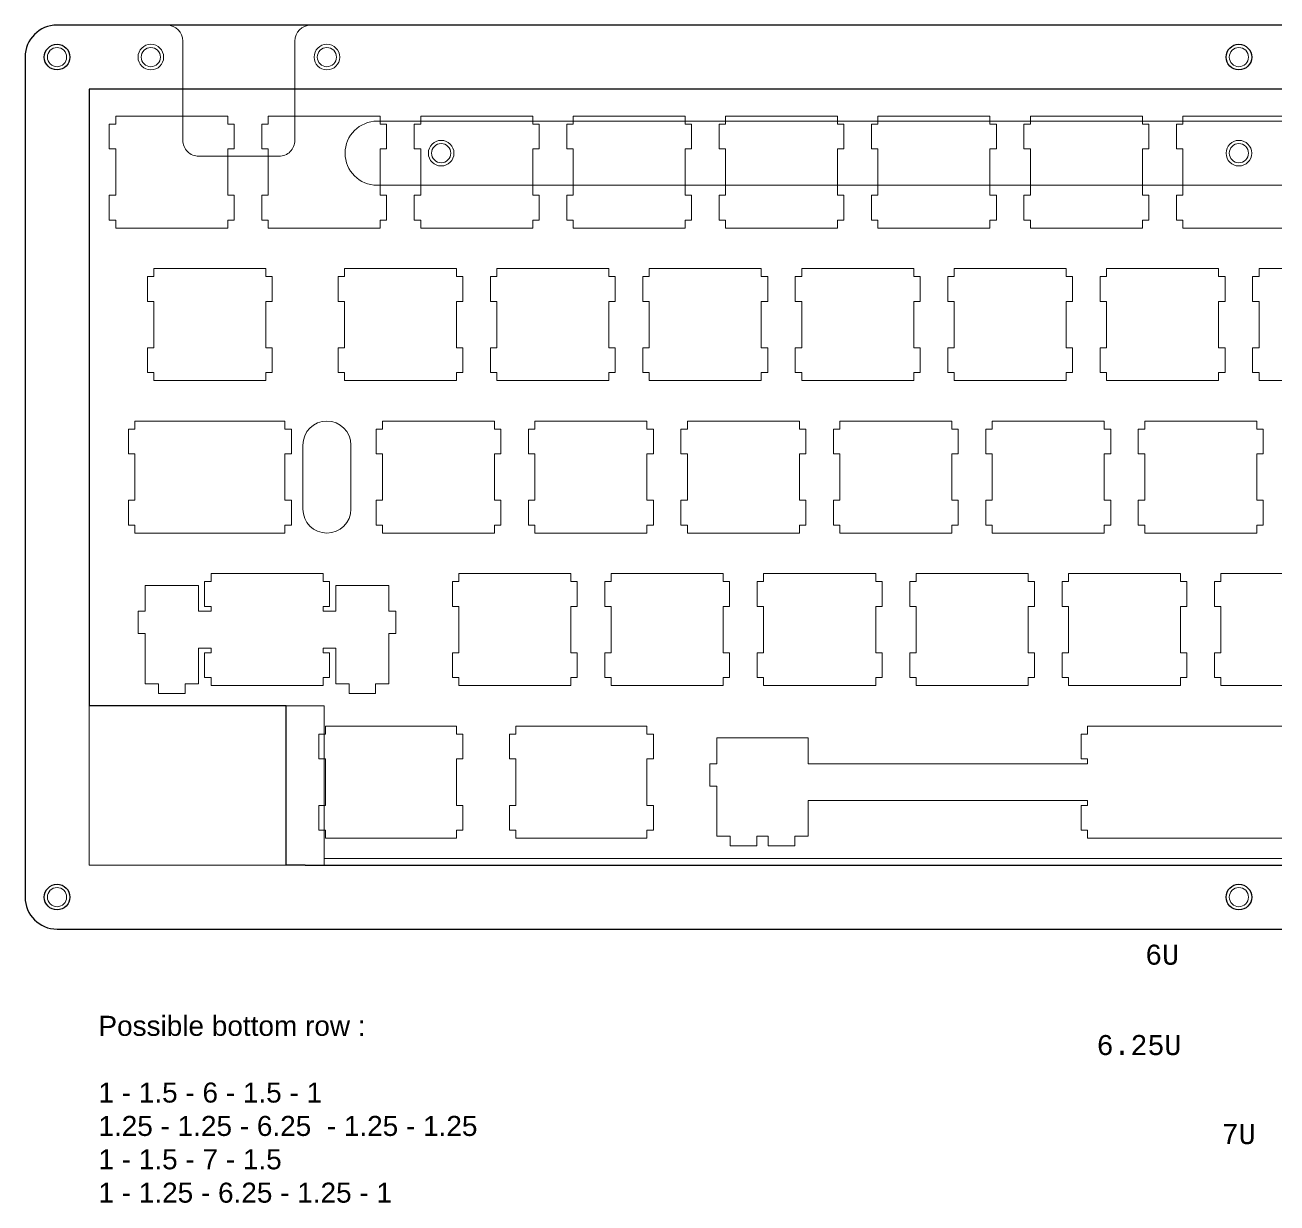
# Model space of a CAD drawing. Extents: x 1 to 304, y -55 to 114.
# Drawn here: x 0.8 to 157.3, y -33.4 to 113.8 of the extents above; entities that cross this region are included whole.
import ezdxf

# ---------------------------------------------------------------- set-up
doc = ezdxf.new("R2010")
doc.units = 0
doc.layers.get('0').update_dxf_attribs({"lineweight": 5, "true_color": 0xffffff})
for name, color, linetype, lineweight, true_color in [('bottom', 30, 'Continuous', 5, 0xff7f00), ('foot', 14, 'Continuous', 5, 0x800000), ('label', 2, 'Continuous', 25, 0xffff00), ('open layer', 1, 'Continuous', 5, 0xff0000), ('top 6.25U', 5, 'Continuous', 25, 0x0000ff), ('top 6U-7U', 4, 'Continuous', 5, 0x00ffff), ('top6.25U-1-125', 161, 'Continuous', 5, 0x55aaff)]:
    doc.layers.add(name, color=color, linetype=linetype, lineweight=lineweight, true_color=true_color)
doc.styles.add('textstyle0', font='')
doc.styles.add('textstyle1', font='')
doc.styles.add('textstyle2', font='')
doc.styles.add('textstyle3', font='')
doc.styles.get('textstyle0').set_extended_font_data('Liberation Sans')
doc.styles.get('textstyle1').set_extended_font_data('Liberation Sans')
doc.styles.get('textstyle2').set_extended_font_data('Liberation Sans')
doc.styles.get('textstyle3').set_extended_font_data('Liberation Sans')

msp = doc.modelspace()

# ---------------------------------------------------------------- linework, layer by layer
for p, q in [((300.2, 113.75), (4.83, 113.75)), ((0.83, 109.75), (0.83, 4.83)), ((19.31, 64.29), (14.55, 64.29)), ((14.55, 64.29), (14.55, 63.29)), ((33.31, 64.29), (19.31, 64.29)), ((33.31, 63.29), (33.31, 64.29)), ((14.55, 63.29), (13.75, 63.29)), ((13.75, 63.29), (13.75, 60.19)), ((34.11, 63.29), (33.31, 63.29)), ((34.11, 60.19), (34.11, 63.29)), ((13.75, 60.19), (14.55, 60.19)), ((14.55, 60.19), (14.55, 54.39)), ((33.31, 54.39), (33.31, 60.19)), ((33.31, 60.19), (34.11, 60.19)), ((14.55, 54.39), (13.75, 54.39)), ((13.75, 54.39), (13.75, 51.29)), ((34.11, 54.39), (33.31, 54.39)), ((34.11, 51.29), (34.11, 54.39)), ((13.75, 51.29), (14.55, 51.29)), ((14.55, 51.29), (14.55, 50.29)), ((14.55, 50.29), (19.31, 50.29)), ((19.31, 50.29), (33.31, 50.29)), ((33.31, 50.29), (33.31, 51.29)), ((33.31, 51.29), (34.11, 51.29)), ((38.36, 25.19), (37.56, 25.19)), ((37.56, 25.19), (37.56, 22.09)), ((40.74, 26.19), (38.36, 26.19)), ((38.36, 26.19), (38.36, 25.19)), ((62.17, 25.19), (61.37, 25.19)), ((61.37, 25.19), (61.37, 22.09)), ((64.55, 26.19), (62.17, 26.19)), ((62.17, 26.19), (62.17, 25.19)), ((133.61, 25.19), (132.81, 25.19)), ((132.81, 25.19), (132.81, 22.09)), ((145.52, 26.19), (133.61, 26.19)), ((133.61, 26.19), (133.61, 25.19)), ((87.28, 21.49), (87.28, 24.72)), ((87.28, 24.72), (92.04, 24.72)), ((37.56, 22.09), (38.36, 22.09)), ((38.36, 22.09), (38.36, 16.29)), ((61.37, 22.09), (62.17, 22.09)), ((62.17, 22.09), (62.17, 16.29)), ((132.81, 22.09), (133.61, 22.09)), ((133.61, 22.09), (133.61, 21.49)), ((86.41, 18.69), (86.41, 21.49)), ((86.41, 21.49), (87.28, 21.49)), ((133.61, 21.49), (98.69, 21.49)), ((87.28, 18.69), (86.41, 18.69)), ((87.28, 12.42), (87.28, 18.69)), ((38.36, 16.29), (37.56, 16.29)), ((37.56, 16.29), (37.56, 13.19)), ((62.17, 16.29), (61.37, 16.29)), ((61.37, 16.29), (61.37, 13.19)), ((133.61, 16.89), (98.69, 16.89)), ((133.61, 16.29), (132.81, 16.29)), ((132.81, 16.29), (132.81, 13.19)), ((133.61, 16.89), (133.61, 16.29)), ((37.56, 13.19), (38.36, 13.19)), ((38.36, 13.19), (38.36, 12.19)), ((61.37, 13.19), (62.17, 13.19)), ((62.17, 13.19), (62.17, 12.19)), ((132.81, 13.19), (133.61, 13.19)), ((133.61, 13.19), (133.61, 12.19)), ((38.36, 12.19), (40.74, 12.19)), ((62.17, 12.19), (64.55, 12.19)), ((88.96, 12.42), (87.28, 12.42)), ((88.96, 11.22), (88.96, 12.42)), ((92.26, 11.22), (88.96, 11.22)), ((92.26, 12.42), (92.26, 11.22)), ((92.26, 12.42), (93.71, 12.42)), ((133.61, 12.19), (145.52, 12.19)), ((4.83, 0.83), (300.2, 0.83))]:
    msp.add_line(p, q)
at = {"color": 0}
for p, q in [((12.17, 102.39), (12.17, 101.39)), ((26.17, 102.39), (12.17, 102.39)), ((26.17, 101.39), (26.17, 102.39)), ((31.22, 102.39), (31.22, 101.39)), ((45.22, 102.39), (31.22, 102.39)), ((45.22, 101.39), (45.22, 102.39)), ((50.27, 102.39), (50.27, 101.39)), ((64.27, 102.39), (50.27, 102.39)), ((64.27, 101.39), (64.27, 102.39)), ((69.32, 102.39), (69.32, 101.39)), ((83.32, 102.39), (69.32, 102.39)), ((83.32, 101.39), (83.32, 102.39)), ((88.37, 102.39), (88.37, 101.39)), ((102.36, 102.39), (88.37, 102.39)), ((102.36, 101.39), (102.36, 102.39)), ((107.41, 102.39), (107.41, 101.39)), ((121.41, 102.39), (107.41, 102.39)), ((121.41, 101.39), (121.41, 102.39)), ((126.47, 102.39), (126.47, 101.39)), ((140.46, 102.39), (126.47, 102.39)), ((140.46, 101.39), (140.46, 102.39)), ((145.52, 102.39), (145.52, 101.39)), ((159.51, 102.39), (145.52, 102.39)), ((12.17, 101.39), (11.36, 101.39)), ((11.36, 101.39), (11.36, 98.29)), ((26.96, 101.39), (26.17, 101.39)), ((26.96, 98.29), (26.96, 101.39)), ((31.22, 101.39), (30.42, 101.39)), ((30.42, 101.39), (30.42, 98.29)), ((46.02, 101.39), (45.22, 101.39)), ((46.02, 98.29), (46.02, 101.39)), ((50.27, 101.39), (49.47, 101.39)), ((49.47, 101.39), (49.47, 98.29)), ((65.07, 101.39), (64.27, 101.39)), ((65.07, 98.29), (65.07, 101.39)), ((69.32, 101.39), (68.52, 101.39)), ((68.52, 101.39), (68.52, 98.29)), ((84.12, 101.39), (83.32, 101.39)), ((84.12, 98.29), (84.12, 101.39)), ((88.37, 101.39), (87.57, 101.39)), ((87.57, 101.39), (87.57, 98.29)), ((103.16, 101.39), (102.36, 101.39)), ((103.16, 98.29), (103.16, 101.39)), ((107.41, 101.39), (106.62, 101.39)), ((106.62, 101.39), (106.62, 98.29)), ((122.22, 101.39), (121.41, 101.39)), ((122.22, 98.29), (122.22, 101.39)), ((126.47, 101.39), (125.66, 101.39)), ((125.66, 101.39), (125.66, 98.29)), ((141.27, 101.39), (140.46, 101.39)), ((141.27, 98.29), (141.27, 101.39)), ((145.52, 101.39), (144.72, 101.39)), ((144.72, 101.39), (144.72, 98.29)), ((11.36, 98.29), (12.17, 98.29)), ((12.17, 98.29), (12.17, 92.49)), ((26.17, 92.49), (26.17, 98.29)), ((26.17, 98.29), (26.96, 98.29)), ((30.42, 98.29), (31.22, 98.29)), ((31.22, 98.29), (31.22, 92.49)), ((45.22, 92.49), (45.22, 98.29)), ((45.22, 98.29), (46.02, 98.29)), ((49.47, 98.29), (50.27, 98.29)), ((50.27, 98.29), (50.27, 92.49)), ((64.27, 92.49), (64.27, 98.29)), ((64.27, 98.29), (65.07, 98.29)), ((68.52, 98.29), (69.32, 98.29)), ((69.32, 98.29), (69.32, 92.49)), ((83.32, 92.49), (83.32, 98.29)), ((83.32, 98.29), (84.12, 98.29)), ((87.57, 98.29), (88.37, 98.29)), ((88.37, 98.29), (88.37, 92.49)), ((102.36, 92.49), (102.36, 98.29)), ((102.36, 98.29), (103.16, 98.29)), ((106.62, 98.29), (107.41, 98.29)), ((107.41, 98.29), (107.41, 92.49)), ((121.41, 92.49), (121.41, 98.29)), ((121.41, 98.29), (122.22, 98.29)), ((125.66, 98.29), (126.47, 98.29)), ((126.47, 98.29), (126.47, 92.49)), ((140.46, 92.49), (140.46, 98.29)), ((140.46, 98.29), (141.27, 98.29)), ((144.72, 98.29), (145.52, 98.29)), ((145.52, 98.29), (145.52, 92.49)), ((12.17, 92.49), (11.36, 92.49)), ((11.36, 92.49), (11.36, 89.39)), ((26.96, 92.49), (26.17, 92.49)), ((26.96, 89.39), (26.96, 92.49)), ((31.22, 92.49), (30.42, 92.49)), ((30.42, 92.49), (30.42, 89.39)), ((46.02, 92.49), (45.22, 92.49)), ((46.02, 89.39), (46.02, 92.49)), ((50.27, 92.49), (49.47, 92.49)), ((49.47, 92.49), (49.47, 89.39)), ((65.07, 92.49), (64.27, 92.49)), ((65.07, 89.39), (65.07, 92.49)), ((69.32, 92.49), (68.52, 92.49)), ((68.52, 92.49), (68.52, 89.39)), ((84.12, 92.49), (83.32, 92.49)), ((84.12, 89.39), (84.12, 92.49)), ((88.37, 92.49), (87.57, 92.49)), ((87.57, 92.49), (87.57, 89.39)), ((103.16, 92.49), (102.36, 92.49)), ((103.16, 89.39), (103.16, 92.49)), ((107.41, 92.49), (106.62, 92.49)), ((106.62, 92.49), (106.62, 89.39)), ((122.22, 92.49), (121.41, 92.49)), ((122.22, 89.39), (122.22, 92.49)), ((126.47, 92.49), (125.66, 92.49)), ((125.66, 92.49), (125.66, 89.39)), ((141.27, 92.49), (140.46, 92.49)), ((141.27, 89.39), (141.27, 92.49)), ((145.52, 92.49), (144.72, 92.49)), ((144.72, 92.49), (144.72, 89.39)), ((11.36, 89.39), (12.17, 89.39)), ((12.17, 89.39), (12.17, 88.39)), ((26.17, 88.39), (26.17, 89.39)), ((26.17, 89.39), (26.96, 89.39)), ((30.42, 89.39), (31.22, 89.39)), ((31.22, 89.39), (31.22, 88.39)), ((45.22, 88.39), (45.22, 89.39)), ((45.22, 89.39), (46.02, 89.39)), ((49.47, 89.39), (50.27, 89.39)), ((50.27, 89.39), (50.27, 88.39)), ((64.27, 88.39), (64.27, 89.39)), ((64.27, 89.39), (65.07, 89.39)), ((68.52, 89.39), (69.32, 89.39)), ((69.32, 89.39), (69.32, 88.39)), ((83.32, 88.39), (83.32, 89.39)), ((83.32, 89.39), (84.12, 89.39)), ((87.57, 89.39), (88.37, 89.39)), ((88.37, 89.39), (88.37, 88.39)), ((102.36, 88.39), (102.36, 89.39)), ((102.36, 89.39), (103.16, 89.39)), ((106.62, 89.39), (107.41, 89.39)), ((107.41, 89.39), (107.41, 88.39)), ((121.41, 88.39), (121.41, 89.39)), ((121.41, 89.39), (122.22, 89.39)), ((125.66, 89.39), (126.47, 89.39)), ((126.47, 89.39), (126.47, 88.39)), ((140.46, 88.39), (140.46, 89.39)), ((140.46, 89.39), (141.27, 89.39)), ((144.72, 89.39), (145.52, 89.39)), ((145.52, 89.39), (145.52, 88.39)), ((12.17, 88.39), (26.17, 88.39)), ((31.22, 88.39), (45.22, 88.39)), ((50.27, 88.39), (64.27, 88.39)), ((69.32, 88.39), (83.32, 88.39)), ((88.37, 88.39), (102.36, 88.39)), ((107.41, 88.39), (121.41, 88.39)), ((126.47, 88.39), (140.46, 88.39)), ((145.52, 88.39), (159.51, 88.39)), ((16.93, 83.34), (16.93, 82.34)), ((30.93, 83.34), (16.93, 83.34)), ((30.93, 82.34), (30.93, 83.34)), ((40.74, 83.34), (40.74, 82.34)), ((54.74, 83.34), (40.74, 83.34)), ((54.74, 82.34), (54.74, 83.34)), ((59.79, 83.34), (59.79, 82.34)), ((73.79, 83.34), (59.79, 83.34)), ((73.79, 82.34), (73.79, 83.34)), ((78.84, 83.34), (78.84, 82.34)), ((92.84, 83.34), (78.84, 83.34)), ((92.84, 82.34), (92.84, 83.34)), ((97.89, 83.34), (97.89, 82.34)), ((111.89, 83.34), (97.89, 83.34)), ((111.89, 82.34), (111.89, 83.34)), ((116.94, 83.34), (116.94, 82.34)), ((130.94, 83.34), (116.94, 83.34)), ((130.94, 82.34), (130.94, 83.34)), ((135.99, 83.34), (135.99, 82.34)), ((149.99, 83.34), (135.99, 83.34)), ((149.99, 82.34), (149.99, 83.34)), ((155.04, 83.34), (155.04, 82.34)), ((169.04, 83.34), (155.04, 83.34)), ((16.93, 82.34), (16.13, 82.34)), ((16.13, 82.34), (16.13, 79.24)), ((31.73, 82.34), (30.93, 82.34)), ((31.73, 79.24), (31.73, 82.34)), ((40.74, 82.34), (39.94, 82.34)), ((39.94, 82.34), (39.94, 79.24)), ((55.54, 82.34), (54.74, 82.34)), ((55.54, 79.24), (55.54, 82.34)), ((59.79, 82.34), (58.99, 82.34)), ((58.99, 82.34), (58.99, 79.24)), ((74.59, 82.34), (73.79, 82.34)), ((74.59, 79.24), (74.59, 82.34)), ((78.84, 82.34), (78.04, 82.34)), ((78.04, 82.34), (78.04, 79.24)), ((93.64, 82.34), (92.84, 82.34)), ((93.64, 79.24), (93.64, 82.34)), ((97.89, 82.34), (97.09, 82.34)), ((97.09, 82.34), (97.09, 79.24)), ((112.69, 82.34), (111.89, 82.34)), ((112.69, 79.24), (112.69, 82.34)), ((116.94, 82.34), (116.14, 82.34)), ((116.14, 82.34), (116.14, 79.24)), ((131.74, 82.34), (130.94, 82.34)), ((131.74, 79.24), (131.74, 82.34)), ((135.99, 82.34), (135.19, 82.34)), ((135.19, 82.34), (135.19, 79.24)), ((150.79, 82.34), (149.99, 82.34)), ((150.79, 79.24), (150.79, 82.34)), ((155.04, 82.34), (154.24, 82.34)), ((154.24, 82.34), (154.24, 79.24)), ((16.13, 79.24), (16.93, 79.24)), ((16.93, 79.24), (16.93, 73.44)), ((30.93, 73.44), (30.93, 79.24)), ((30.93, 79.24), (31.73, 79.24)), ((39.94, 79.24), (40.74, 79.24)), ((40.74, 79.24), (40.74, 73.44)), ((54.74, 73.44), (54.74, 79.24)), ((54.74, 79.24), (55.54, 79.24)), ((58.99, 79.24), (59.79, 79.24)), ((59.79, 79.24), (59.79, 73.44)), ((73.79, 73.44), (73.79, 79.24)), ((73.79, 79.24), (74.59, 79.24)), ((78.04, 79.24), (78.84, 79.24)), ((78.84, 79.24), (78.84, 73.44)), ((92.84, 73.44), (92.84, 79.24)), ((92.84, 79.24), (93.64, 79.24)), ((97.09, 79.24), (97.89, 79.24)), ((97.89, 79.24), (97.89, 73.44)), ((111.89, 73.44), (111.89, 79.24)), ((111.89, 79.24), (112.69, 79.24)), ((116.14, 79.24), (116.94, 79.24)), ((116.94, 79.24), (116.94, 73.44)), ((130.94, 73.44), (130.94, 79.24)), ((130.94, 79.24), (131.74, 79.24)), ((135.19, 79.24), (135.99, 79.24)), ((135.99, 79.24), (135.99, 73.44)), ((149.99, 73.44), (149.99, 79.24)), ((149.99, 79.24), (150.79, 79.24)), ((154.24, 79.24), (155.04, 79.24)), ((155.04, 79.24), (155.04, 73.44)), ((16.93, 73.44), (16.13, 73.44)), ((16.13, 73.44), (16.13, 70.34)), ((31.73, 73.44), (30.93, 73.44)), ((31.73, 70.34), (31.73, 73.44)), ((40.74, 73.44), (39.94, 73.44)), ((39.94, 73.44), (39.94, 70.34)), ((55.54, 73.44), (54.74, 73.44)), ((55.54, 70.34), (55.54, 73.44)), ((59.79, 73.44), (58.99, 73.44)), ((58.99, 73.44), (58.99, 70.34)), ((74.59, 73.44), (73.79, 73.44)), ((74.59, 70.34), (74.59, 73.44)), ((78.84, 73.44), (78.04, 73.44)), ((78.04, 73.44), (78.04, 70.34)), ((93.64, 73.44), (92.84, 73.44)), ((93.64, 70.34), (93.64, 73.44)), ((97.89, 73.44), (97.09, 73.44)), ((97.09, 73.44), (97.09, 70.34)), ((112.69, 73.44), (111.89, 73.44)), ((112.69, 70.34), (112.69, 73.44)), ((116.94, 73.44), (116.14, 73.44)), ((116.14, 73.44), (116.14, 70.34)), ((131.74, 73.44), (130.94, 73.44)), ((131.74, 70.34), (131.74, 73.44)), ((135.99, 73.44), (135.19, 73.44)), ((135.19, 73.44), (135.19, 70.34)), ((150.79, 73.44), (149.99, 73.44)), ((150.79, 70.34), (150.79, 73.44)), ((155.04, 73.44), (154.24, 73.44)), ((154.24, 73.44), (154.24, 70.34)), ((16.13, 70.34), (16.93, 70.34)), ((16.93, 70.34), (16.93, 69.34)), ((16.93, 69.34), (30.93, 69.34)), ((30.93, 69.34), (30.93, 70.34)), ((30.93, 70.34), (31.73, 70.34)), ((39.94, 70.34), (40.74, 70.34)), ((40.74, 70.34), (40.74, 69.34)), ((40.74, 69.34), (54.74, 69.34)), ((54.74, 69.34), (54.74, 70.34)), ((54.74, 70.34), (55.54, 70.34)), ((58.99, 70.34), (59.79, 70.34)), ((59.79, 70.34), (59.79, 69.34)), ((59.79, 69.34), (73.79, 69.34)), ((73.79, 69.34), (73.79, 70.34)), ((73.79, 70.34), (74.59, 70.34)), ((78.04, 70.34), (78.84, 70.34)), ((78.84, 70.34), (78.84, 69.34)), ((78.84, 69.34), (92.84, 69.34)), ((92.84, 69.34), (92.84, 70.34)), ((92.84, 70.34), (93.64, 70.34)), ((97.09, 70.34), (97.89, 70.34)), ((97.89, 70.34), (97.89, 69.34)), ((97.89, 69.34), (111.89, 69.34)), ((111.89, 69.34), (111.89, 70.34)), ((111.89, 70.34), (112.69, 70.34)), ((116.14, 70.34), (116.94, 70.34)), ((116.94, 70.34), (116.94, 69.34)), ((116.94, 69.34), (130.94, 69.34)), ((130.94, 69.34), (130.94, 70.34)), ((130.94, 70.34), (131.74, 70.34)), ((135.19, 70.34), (135.99, 70.34)), ((135.99, 70.34), (135.99, 69.34)), ((135.99, 69.34), (149.99, 69.34)), ((149.99, 69.34), (149.99, 70.34)), ((149.99, 70.34), (150.79, 70.34)), ((154.24, 70.34), (155.04, 70.34)), ((155.04, 70.34), (155.04, 69.34)), ((155.04, 69.34), (169.04, 69.34)), ((45.5, 64.29), (45.5, 63.29)), ((59.5, 64.29), (45.5, 64.29)), ((59.5, 63.29), (59.5, 64.29)), ((64.55, 64.29), (64.55, 63.29)), ((78.55, 64.29), (64.55, 64.29)), ((78.55, 63.29), (78.55, 64.29)), ((83.6, 64.29), (83.6, 63.29)), ((97.6, 64.29), (83.6, 64.29)), ((97.6, 63.29), (97.6, 64.29)), ((102.65, 64.29), (102.65, 63.29)), ((116.65, 64.29), (102.65, 64.29)), ((116.65, 63.29), (116.65, 64.29)), ((121.7, 64.29), (121.7, 63.29)), ((135.7, 64.29), (121.7, 64.29)), ((135.7, 63.29), (135.7, 64.29)), ((140.75, 64.29), (140.75, 63.29)), ((154.75, 64.29), (140.75, 64.29)), ((154.75, 63.29), (154.75, 64.29)), ((45.5, 63.29), (44.7, 63.29)), ((44.7, 63.29), (44.7, 60.19)), ((60.3, 63.29), (59.5, 63.29)), ((60.3, 60.19), (60.3, 63.29)), ((64.55, 63.29), (63.75, 63.29)), ((63.75, 63.29), (63.75, 60.19)), ((79.35, 63.29), (78.55, 63.29)), ((79.35, 60.19), (79.35, 63.29)), ((83.6, 63.29), (82.8, 63.29)), ((82.8, 63.29), (82.8, 60.19)), ((98.4, 63.29), (97.6, 63.29)), ((98.4, 60.19), (98.4, 63.29)), ((102.65, 63.29), (101.85, 63.29)), ((101.85, 63.29), (101.85, 60.19)), ((117.45, 63.29), (116.65, 63.29)), ((117.45, 60.19), (117.45, 63.29)), ((121.7, 63.29), (120.9, 63.29)), ((120.9, 63.29), (120.9, 60.19)), ((136.5, 63.29), (135.7, 63.29)), ((136.5, 60.19), (136.5, 63.29)), ((140.75, 63.29), (139.95, 63.29)), ((139.95, 63.29), (139.95, 60.19)), ((155.55, 63.29), (154.75, 63.29)), ((155.55, 60.19), (155.55, 63.29)), ((44.7, 60.19), (45.5, 60.19)), ((45.5, 60.19), (45.5, 54.39)), ((59.5, 54.39), (59.5, 60.19)), ((59.5, 60.19), (60.3, 60.19)), ((63.75, 60.19), (64.55, 60.19)), ((64.55, 60.19), (64.55, 54.39)), ((78.55, 54.39), (78.55, 60.19)), ((78.55, 60.19), (79.35, 60.19)), ((82.8, 60.19), (83.6, 60.19)), ((83.6, 60.19), (83.6, 54.39)), ((97.6, 54.39), (97.6, 60.19)), ((97.6, 60.19), (98.4, 60.19)), ((101.85, 60.19), (102.65, 60.19)), ((102.65, 60.19), (102.65, 54.39)), ((116.65, 54.39), (116.65, 60.19)), ((116.65, 60.19), (117.45, 60.19)), ((120.9, 60.19), (121.7, 60.19)), ((121.7, 60.19), (121.7, 54.39)), ((135.7, 54.39), (135.7, 60.19)), ((135.7, 60.19), (136.5, 60.19)), ((139.95, 60.19), (140.75, 60.19)), ((140.75, 60.19), (140.75, 54.39)), ((154.75, 54.39), (154.75, 60.19)), ((154.75, 60.19), (155.55, 60.19)), ((45.5, 54.39), (44.7, 54.39)), ((44.7, 54.39), (44.7, 51.29)), ((60.3, 54.39), (59.5, 54.39)), ((60.3, 51.29), (60.3, 54.39)), ((64.55, 54.39), (63.75, 54.39)), ((63.75, 54.39), (63.75, 51.29)), ((79.35, 54.39), (78.55, 54.39)), ((79.35, 51.29), (79.35, 54.39)), ((83.6, 54.39), (82.8, 54.39)), ((82.8, 54.39), (82.8, 51.29)), ((98.4, 54.39), (97.6, 54.39)), ((98.4, 51.29), (98.4, 54.39)), ((102.65, 54.39), (101.85, 54.39)), ((101.85, 54.39), (101.85, 51.29)), ((117.45, 54.39), (116.65, 54.39)), ((117.45, 51.29), (117.45, 54.39)), ((121.7, 54.39), (120.9, 54.39)), ((120.9, 54.39), (120.9, 51.29)), ((136.5, 54.39), (135.7, 54.39)), ((136.5, 51.29), (136.5, 54.39)), ((140.75, 54.39), (139.95, 54.39)), ((139.95, 54.39), (139.95, 51.29)), ((155.55, 54.39), (154.75, 54.39)), ((155.55, 51.29), (155.55, 54.39)), ((44.7, 51.29), (45.5, 51.29)), ((45.5, 51.29), (45.5, 50.29)), ((45.5, 50.29), (59.5, 50.29)), ((59.5, 50.29), (59.5, 51.29)), ((59.5, 51.29), (60.3, 51.29)), ((63.75, 51.29), (64.55, 51.29)), ((64.55, 51.29), (64.55, 50.29)), ((64.55, 50.29), (78.55, 50.29)), ((78.55, 50.29), (78.55, 51.29)), ((78.55, 51.29), (79.35, 51.29)), ((82.8, 51.29), (83.6, 51.29)), ((83.6, 51.29), (83.6, 50.29)), ((83.6, 50.29), (97.6, 50.29)), ((97.6, 50.29), (97.6, 51.29)), ((97.6, 51.29), (98.4, 51.29)), ((101.85, 51.29), (102.65, 51.29)), ((102.65, 51.29), (102.65, 50.29)), ((102.65, 50.29), (116.65, 50.29)), ((116.65, 50.29), (116.65, 51.29)), ((116.65, 51.29), (117.45, 51.29)), ((120.9, 51.29), (121.7, 51.29)), ((121.7, 51.29), (121.7, 50.29)), ((121.7, 50.29), (135.7, 50.29)), ((135.7, 50.29), (135.7, 51.29)), ((135.7, 51.29), (136.5, 51.29)), ((139.95, 51.29), (140.75, 51.29)), ((140.75, 51.29), (140.75, 50.29)), ((140.75, 50.29), (154.75, 50.29)), ((154.75, 50.29), (154.75, 51.29)), ((154.75, 51.29), (155.55, 51.29)), ((24.07, 44.24), (23.27, 44.24)), ((23.27, 44.24), (23.27, 41.14)), ((24.07, 45.24), (24.07, 44.24)), ((38.07, 45.24), (24.07, 45.24)), ((38.07, 44.24), (38.07, 45.24)), ((38.87, 44.24), (38.07, 44.24)), ((38.87, 41.14), (38.87, 44.24)), ((55.03, 44.24), (54.23, 44.24)), ((54.23, 44.24), (54.23, 41.14)), ((55.03, 45.24), (55.03, 44.24)), ((69.03, 45.24), (55.03, 45.24)), ((69.03, 44.24), (69.03, 45.24)), ((69.83, 44.24), (69.03, 44.24)), ((69.83, 41.14), (69.83, 44.24)), ((74.08, 44.24), (73.28, 44.24)), ((73.28, 44.24), (73.28, 41.14)), ((74.08, 45.24), (74.08, 44.24)), ((88.08, 45.24), (74.08, 45.24)), ((88.08, 44.24), (88.08, 45.24)), ((88.88, 44.24), (88.08, 44.24)), ((88.88, 41.14), (88.88, 44.24)), ((93.13, 44.24), (92.33, 44.24)), ((92.33, 44.24), (92.33, 41.14)), ((93.13, 45.24), (93.13, 44.24)), ((107.13, 45.24), (93.13, 45.24)), ((107.13, 44.24), (107.13, 45.24)), ((107.93, 44.24), (107.13, 44.24)), ((107.93, 41.14), (107.93, 44.24)), ((112.18, 44.24), (111.38, 44.24)), ((111.38, 44.24), (111.38, 41.14)), ((112.18, 45.24), (112.18, 44.24)), ((126.18, 45.24), (112.18, 45.24)), ((126.18, 44.24), (126.18, 45.24)), ((126.98, 44.24), (126.18, 44.24)), ((126.98, 41.14), (126.98, 44.24)), ((131.23, 44.24), (130.43, 44.24)), ((130.43, 44.24), (130.43, 41.14)), ((131.23, 45.24), (131.23, 44.24)), ((145.23, 45.24), (131.23, 45.24)), ((145.23, 44.24), (145.23, 45.24)), ((146.03, 44.24), (145.23, 44.24)), ((146.03, 41.14), (146.03, 44.24)), ((150.28, 44.24), (149.48, 44.24)), ((149.48, 44.24), (149.48, 41.14)), ((150.28, 45.24), (150.28, 44.24)), ((164.28, 45.24), (150.28, 45.24)), ((22.5, 43.77), (15.85, 43.77)), ((15.85, 43.77), (15.85, 40.54)), ((22.5, 40.54), (22.5, 43.77)), ((46.3, 43.77), (39.65, 43.77)), ((39.65, 43.77), (39.65, 40.54)), ((46.3, 40.54), (46.3, 43.77)), ((23.27, 41.14), (24.07, 41.14)), ((24.07, 41.14), (24.07, 40.54)), ((38.07, 40.54), (38.07, 41.14)), ((38.07, 41.14), (38.87, 41.14)), ((54.23, 41.14), (55.03, 41.14)), ((55.03, 41.14), (55.03, 35.34)), ((69.03, 35.34), (69.03, 41.14)), ((69.03, 41.14), (69.83, 41.14)), ((73.28, 41.14), (74.08, 41.14)), ((74.08, 41.14), (74.08, 35.34)), ((88.08, 35.34), (88.08, 41.14)), ((88.08, 41.14), (88.88, 41.14)), ((92.33, 41.14), (93.13, 41.14)), ((93.13, 41.14), (93.13, 35.34)), ((107.13, 35.34), (107.13, 41.14)), ((107.13, 41.14), (107.93, 41.14)), ((111.38, 41.14), (112.18, 41.14)), ((112.18, 41.14), (112.18, 35.34)), ((126.18, 35.34), (126.18, 41.14)), ((126.18, 41.14), (126.98, 41.14)), ((130.43, 41.14), (131.23, 41.14)), ((131.23, 41.14), (131.23, 35.34)), ((145.23, 35.34), (145.23, 41.14)), ((145.23, 41.14), (146.03, 41.14)), ((149.48, 41.14), (150.28, 41.14)), ((150.28, 41.14), (150.28, 35.34)), ((15.85, 40.54), (14.97, 40.54)), ((14.97, 40.54), (14.97, 37.74)), ((24.07, 40.54), (22.5, 40.54)), ((39.65, 40.54), (38.07, 40.54)), ((47.17, 40.54), (46.3, 40.54)), ((47.17, 37.74), (47.17, 40.54)), ((14.97, 37.74), (15.85, 37.74)), ((15.85, 37.74), (15.85, 31.47)), ((46.3, 31.47), (46.3, 37.74)), ((46.3, 37.74), (47.17, 37.74)), ((22.5, 31.47), (22.5, 35.94)), ((22.5, 35.94), (24.07, 35.94)), ((24.07, 35.34), (23.27, 35.34)), ((23.27, 35.34), (23.27, 32.24)), ((24.07, 35.94), (24.07, 35.34)), ((38.07, 35.34), (38.07, 35.94)), ((38.07, 35.94), (39.65, 35.94)), ((38.87, 35.34), (38.07, 35.34)), ((38.87, 32.24), (38.87, 35.34)), ((39.65, 35.94), (39.65, 31.47)), ((55.03, 35.34), (54.23, 35.34)), ((54.23, 35.34), (54.23, 32.24)), ((69.83, 35.34), (69.03, 35.34)), ((69.83, 32.24), (69.83, 35.34)), ((74.08, 35.34), (73.28, 35.34)), ((73.28, 35.34), (73.28, 32.24)), ((88.88, 35.34), (88.08, 35.34)), ((88.88, 32.24), (88.88, 35.34)), ((93.13, 35.34), (92.33, 35.34)), ((92.33, 35.34), (92.33, 32.24)), ((107.93, 35.34), (107.13, 35.34)), ((107.93, 32.24), (107.93, 35.34)), ((112.18, 35.34), (111.38, 35.34)), ((111.38, 35.34), (111.38, 32.24)), ((126.98, 35.34), (126.18, 35.34)), ((126.98, 32.24), (126.98, 35.34)), ((131.23, 35.34), (130.43, 35.34)), ((130.43, 35.34), (130.43, 32.24)), ((146.03, 35.34), (145.23, 35.34)), ((146.03, 32.24), (146.03, 35.34)), ((150.28, 35.34), (149.48, 35.34)), ((149.48, 35.34), (149.48, 32.24)), ((15.85, 31.47), (17.52, 31.47)), ((17.52, 31.47), (17.52, 30.27)), ((20.82, 30.27), (20.82, 31.47)), ((20.82, 31.47), (22.5, 31.47)), ((23.27, 32.24), (24.07, 32.24)), ((24.07, 32.24), (24.07, 31.24)), ((38.07, 31.24), (38.07, 32.24)), ((38.07, 32.24), (38.87, 32.24)), ((39.65, 31.47), (41.32, 31.47)), ((41.32, 31.47), (41.32, 30.27)), ((44.62, 30.27), (44.62, 31.47)), ((44.62, 31.47), (46.3, 31.47)), ((54.23, 32.24), (55.03, 32.24)), ((55.03, 32.24), (55.03, 31.24)), ((69.03, 31.24), (69.03, 32.24)), ((69.03, 32.24), (69.83, 32.24)), ((73.28, 32.24), (74.08, 32.24)), ((74.08, 32.24), (74.08, 31.24)), ((88.08, 31.24), (88.08, 32.24)), ((88.08, 32.24), (88.88, 32.24)), ((92.33, 32.24), (93.13, 32.24)), ((93.13, 32.24), (93.13, 31.24)), ((107.13, 31.24), (107.13, 32.24)), ((107.13, 32.24), (107.93, 32.24)), ((111.38, 32.24), (112.18, 32.24)), ((112.18, 32.24), (112.18, 31.24)), ((126.18, 31.24), (126.18, 32.24)), ((126.18, 32.24), (126.98, 32.24)), ((130.43, 32.24), (131.23, 32.24)), ((131.23, 32.24), (131.23, 31.24)), ((145.23, 31.24), (145.23, 32.24)), ((145.23, 32.24), (146.03, 32.24)), ((149.48, 32.24), (150.28, 32.24)), ((150.28, 32.24), (150.28, 31.24)), ((17.52, 30.27), (20.82, 30.27)), ((24.07, 31.24), (38.07, 31.24)), ((41.32, 30.27), (44.62, 30.27)), ((55.03, 31.24), (69.03, 31.24)), ((74.08, 31.24), (88.08, 31.24)), ((93.13, 31.24), (107.13, 31.24)), ((112.18, 31.24), (126.18, 31.24)), ((131.23, 31.24), (145.23, 31.24)), ((150.28, 31.24), (164.28, 31.24)), ((54.74, 26.19), (40.74, 26.19)), ((54.74, 25.19), (54.74, 26.19)), ((55.54, 25.19), (54.74, 25.19)), ((55.54, 22.09), (55.54, 25.19)), ((78.55, 26.19), (64.55, 26.19)), ((78.55, 25.19), (78.55, 26.19)), ((79.35, 25.19), (78.55, 25.19)), ((79.35, 22.09), (79.35, 25.19)), ((159.51, 26.19), (145.52, 26.19)), ((98.69, 24.72), (92.04, 24.72)), ((98.69, 21.49), (98.69, 24.72)), ((54.74, 16.29), (54.74, 22.09)), ((54.74, 22.09), (55.54, 22.09)), ((78.55, 16.29), (78.55, 22.09)), ((78.55, 22.09), (79.35, 22.09)), ((55.54, 16.29), (54.74, 16.29)), ((55.54, 13.19), (55.54, 16.29)), ((79.35, 16.29), (78.55, 16.29)), ((79.35, 13.19), (79.35, 16.29)), ((98.69, 12.42), (98.69, 16.89)), ((54.74, 12.19), (54.74, 13.19)), ((54.74, 13.19), (55.54, 13.19)), ((78.55, 12.19), (78.55, 13.19)), ((78.55, 13.19), (79.35, 13.19)), ((40.74, 12.19), (54.74, 12.19)), ((64.55, 12.19), (78.55, 12.19)), ((93.71, 12.42), (93.71, 11.22)), ((93.71, 11.22), (97.02, 11.22)), ((97.02, 11.22), (97.02, 12.42)), ((97.02, 12.42), (98.69, 12.42)), ((145.52, 12.19), (159.51, 12.19))]:
    msp.add_line(p, q, dxfattribs=at)
for centre in [(4.83, 109.75), (152.52, 109.75), (4.83, 4.83), (152.52, 4.83)]:
    msp.add_circle(centre, 1.6)
for centre, start, end in [((4.83, 109.75), 90, 180), ((4.83, 4.83), 180, 270)]:
    msp.add_arc(centre, 4, start, end)
at = {"layer": 'bottom'}
for p, q in [((4.83, 113.75), (18.55, 113.75)), ((36.55, 113.75), (300.2, 113.75)), ((20.55, 111.75), (20.55, 99.36)), ((34.55, 99.36), (34.55, 111.75)), ((0.83, 4.83), (0.83, 109.75)), ((22.55, 97.36), (32.55, 97.36)), ((35.55, 61.29), (35.55, 53.29)), ((41.55, 53.29), (41.55, 61.29)), ((300.2, 0.83), (4.83, 0.83))]:
    msp.add_line(p, q, dxfattribs=at)
for centre, radius in [((16.55, 109.75), 1.6), ((38.55, 109.75), 1.6), ((4.83, 109.75), 1.2), ((152.52, 109.75), 1.2), ((52.83, 97.75), 1.6), ((152.52, 97.75), 1.6), ((4.83, 4.83), 1.2), ((152.52, 4.83), 1.2)]:
    msp.add_circle(centre, radius, dxfattribs=at)
for centre, radius, start, end in [((4.83, 109.75), 4, 90, 180), ((18.55, 111.75), 2, 0, 90), ((36.55, 111.75), 2, 90, 180), ((22.55, 99.36), 2, 179.9826, 270.0174), ((32.55, 99.36), 2, 269.9826, 0.0174), ((38.55, 61.29), 3, 0, 180), ((38.55, 53.29), 3, 180, 0), ((4.83, 4.83), 4, 180, 270)]:
    msp.add_arc(centre, radius, start, end, dxfattribs=at)
at = {"layer": 'foot'}
for p, q in [((44.83, 101.75), (260.2, 101.75)), ((44.83, 93.75), (260.2, 93.75))]:
    msp.add_line(p, q, dxfattribs=at)
for centre in [(52.83, 97.75), (152.52, 97.75)]:
    msp.add_circle(centre, 1.2, dxfattribs=at)
msp.add_arc((44.83, 97.75), 4, 90, 270, dxfattribs=at)
at = {"layer": 'open layer'}
for p, q in [((4.83, 113.75), (18.55, 113.75)), ((36.55, 113.75), (300.2, 113.75)), ((20.55, 111.75), (20.55, 105.75)), ((34.55, 105.75), (34.55, 111.75)), ((0.83, 4.83), (0.83, 109.75)), ((20.55, 105.75), (8.83, 105.75)), ((8.83, 105.75), (8.83, 8.83)), ((296.2, 105.75), (34.55, 105.75)), ((8.83, 8.83), (296.2, 8.83)), ((300.2, 0.83), (4.83, 0.83))]:
    msp.add_line(p, q, dxfattribs=at)
for centre, radius in [((4.83, 109.75), 1.6), ((152.52, 109.75), 1.6), ((16.55, 109.75), 1.2), ((38.55, 109.75), 1.2), ((4.83, 4.83), 1.6), ((152.52, 4.83), 1.6)]:
    msp.add_circle(centre, radius, dxfattribs=at)
for centre, radius, start, end in [((4.83, 109.75), 4, 90, 180), ((18.55, 111.75), 2, 0, 90), ((36.55, 111.75), 2, 90, 180), ((4.83, 4.83), 4, 180, 270)]:
    msp.add_arc(centre, radius, start, end, dxfattribs=at)
at = {"layer": 'top 6.25U'}
for p, q in [((300.2, 113.75), (4.83, 113.75)), ((0.83, 109.75), (0.83, 4.83)), ((296.2, 105.75), (8.83, 105.75)), ((8.83, 105.75), (8.83, 28.72)), ((33.45, 28.72), (8.83, 28.72)), ((33.45, 27.88), (33.45, 28.72)), ((33.45, 8.83), (33.45, 27.88)), ((35.83, 8.83), (33.45, 8.83)), ((35.83, 8.83), (245.38, 8.83)), ((4.83, 0.83), (300.2, 0.83))]:
    msp.add_line(p, q, dxfattribs=at)
for centre in [(4.83, 109.75), (152.52, 109.75), (4.83, 4.83), (152.52, 4.83)]:
    msp.add_circle(centre, 1.6, dxfattribs=at)
for centre, start, end in [((4.83, 109.75), 90, 180), ((4.83, 4.83), 180, 270)]:
    msp.add_arc(centre, 4, start, end, dxfattribs=at)
at = {"layer": 'top 6U-7U'}
for p, q in [((300.2, 113.75), (4.83, 113.75)), ((0.83, 109.75), (0.83, 4.83)), ((296.2, 105.75), (8.83, 105.75)), ((8.83, 105.75), (8.83, 28.72)), ((8.83, 28.72), (35.83, 28.72)), ((33.45, 28.72), (38.22, 28.72)), ((38.22, 28.72), (38.22, 8.83)), ((247.77, 8.83), (38.22, 8.83)), ((4.83, 0.83), (300.2, 0.83))]:
    msp.add_line(p, q, dxfattribs=at)
for centre in [(4.83, 109.75), (152.52, 109.75), (4.83, 4.83), (152.52, 4.83)]:
    msp.add_circle(centre, 1.6, dxfattribs=at)
for centre, start, end in [((4.83, 109.75), 90, 180), ((4.83, 4.83), 180, 270)]:
    msp.add_arc(centre, 4, start, end, dxfattribs=at)
at = {"layer": 'top6.25U-1-125'}
for p, q in [((4.83, 113.75), (300.2, 113.75)), ((0.83, 4.83), (0.83, 109.75)), ((8.83, 28.72), (8.83, 105.75)), ((8.83, 105.75), (296.2, 105.75)), ((9.64, 28.72), (8.83, 28.72)), ((9.64, 28.72), (38.21, 28.72)), ((38.21, 28.72), (38.21, 9.67)), ((38.21, 9.67), (243, 9.67)), ((300.2, 0.83), (4.83, 0.83))]:
    msp.add_line(p, q, dxfattribs=at)
for centre in [(4.83, 109.75), (152.52, 109.75), (4.83, 4.83), (152.52, 4.83)]:
    msp.add_circle(centre, 1.6, dxfattribs=at)
for centre, start, end in [((4.83, 109.75), 90, 180), ((4.83, 4.83), 180, 270)]:
    msp.add_arc(centre, 4, start, end, dxfattribs=at)

# ---------------------------------------------------------------- texts
at = {"layer": 'label', "char_height": 1, "attachment_point": 1}
for s, insert, style in [('\\fLiberation Mono|b0|i0|c0|p0;\\H2.5;6U', (140.81, -1.11), 'textstyle1'), ('\\H2.5;Possible bottom row :\\P\\P1\\~-\\~1.5\\~-\\~6\\~-\\~1.5\\~-\\~1\\P1.25\\~-\\~1.25\\~-\\~6.25 \\~-\\~1.25\\~-\\~1.25\\P1\\~-\\~1.5\\~-\\~7\\~-\\~1.5\\P1 - 1.25 - 6.25 - 1.25 - 1', (10, -10), 'textstyle3'), ('\\fLiberation Mono|b0|i0|c0|p0;\\H2.5;6.25U', (134.74, -12.4), 'textstyle0'), ('\\fLiberation Mono|b0|i0|c0|p0;\\H2.5;7U', (150.38, -23.52), 'textstyle2')]:
    msp.add_mtext(s, dxfattribs=dict(at, insert=insert, style=style))

doc.saveas('drawing.dxf')
